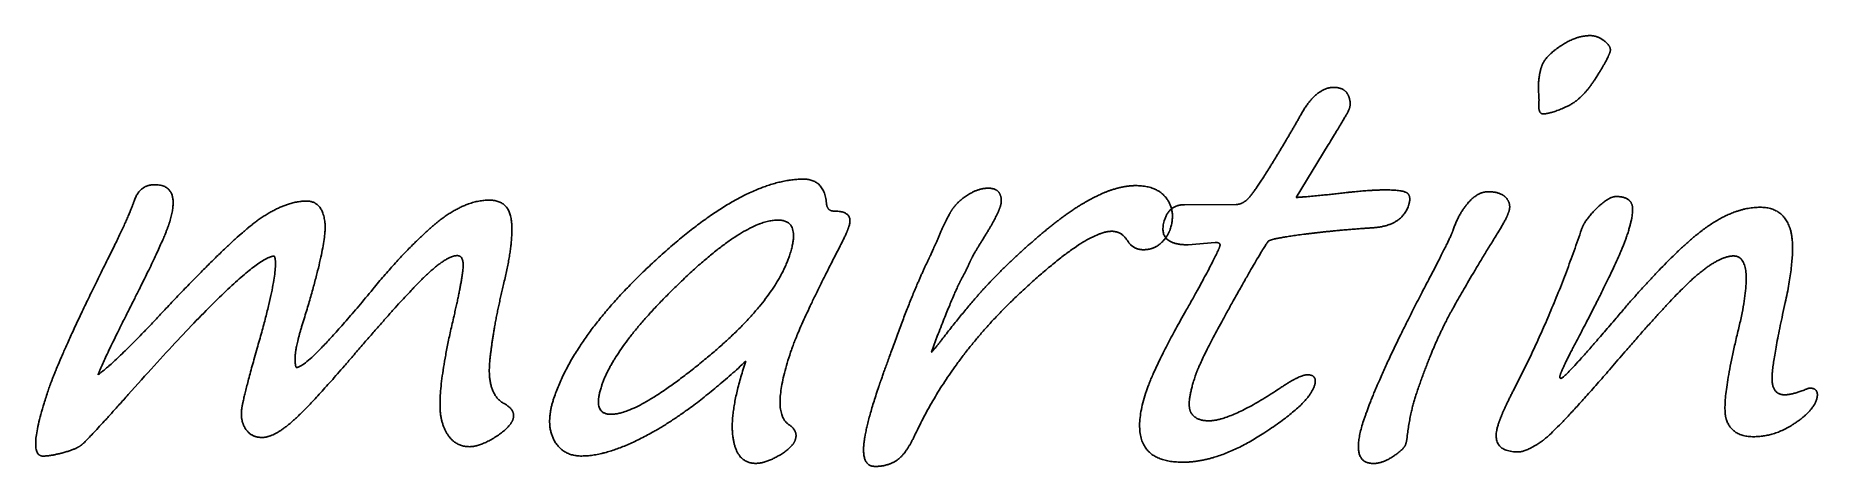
# Model space of a CAD drawing. Header units: millimetres. Extents: x -3.8 to 44.6, y 84.2 to 95.9.
import ezdxf

# ---------------------------------------------------------------- set-up
doc = ezdxf.new("R2010")
doc.units = ezdxf.units.MM
doc.layers.get('0').update_dxf_attribs({"linetype": 'CONTINUOUS'})

msp = doc.modelspace()

# ---------------------------------------------------------------- linework, layer by layer
for p, q in [((31.316, 92.963), (30.44, 91.528)), ((27.406, 91.332), (28.81, 91.338)), ((28.239, 90.306), (27.51, 90.242)), ((20.685, 87.755), (20.593, 87.502)), ((20.593, 87.502), (20.531, 87.318))]:
    msp.add_line(p, q)
for points in [[(37.626, 95.649), (38.045, 95.934), (38.44, 95.935)], [(38.44, 95.935), (38.638, 95.936), (38.832, 95.783)], [(37.116, 95.092), (37.207, 95.365), (37.626, 95.649)], [(38.978, 95.488), (38.902, 95.262), (38.554, 94.722)], [(38.832, 95.783), (39.026, 95.631), (38.978, 95.488)], [(37.041, 94.321), (37.006, 94.764), (37.116, 95.092)], [(30.585, 93.805), (30.989, 94.523), (31.466, 94.525)], [(31.466, 94.525), (31.759, 94.526), (31.854, 94.322)], [(38.554, 94.722), (38.206, 94.183), (37.779, 93.993)], [(31.854, 94.322), (31.949, 94.117), (31.889, 93.94)], [(37.16, 93.804), (37.017, 93.803), (37.045, 94.11)], [(37.045, 94.11), (37.05, 94.205), (37.041, 94.321)], [(37.779, 93.993), (37.351, 93.804), (37.16, 93.804)], [(29.718, 92.34), (30.178, 93.081), (30.585, 93.805)], [(31.889, 93.94), (31.857, 93.844), (31.316, 92.963)], [(29.106, 91.468), (29.259, 91.599), (29.718, 92.34)], [(-1.155, 91.426), (-1.004, 91.877), (-0.601, 91.878)], [(-0.601, 91.878), (0.155, 91.881), (-0.211, 90.789)], [(13.162, 89.945), (15.459, 92.022), (17.04, 92.028)], [(17.04, 92.028), (17.613, 92.031), (17.672, 91.376)], [(21.102, 91.219), (21.242, 91.424), (21.523, 91.603)], [(21.523, 91.603), (21.804, 91.781), (22.063, 91.782)], [(22.063, 91.782), (22.315, 91.783), (22.388, 91.623)], [(22.388, 91.623), (22.46, 91.463), (22.398, 91.279)], [(24.599, 91.335), (25.08, 91.623), (25.431, 91.737)], [(25.431, 91.737), (25.783, 91.851), (26.076, 91.852)], [(26.076, 91.852), (26.669, 91.854), (26.924, 91.497)], [(30.44, 91.528), (31.16, 91.585), (31.806, 91.663)], [(31.806, 91.663), (32.442, 91.734), (32.851, 91.735)], [(32.851, 91.735), (33.369, 91.737), (33.474, 91.642)], [(33.474, 91.642), (33.578, 91.547), (33.498, 91.308)], [(35.115, 91.379), (35.373, 91.684), (35.66, 91.685)], [(35.66, 91.685), (36.007, 91.686), (36.152, 91.52)], [(-1.843, 89.904), (-1.308, 90.969), (-1.155, 91.426)], [(2.225, 90.918), (2.944, 91.429), (3.53, 91.431)], [(3.53, 91.431), (3.973, 91.433), (4.037, 90.84)], [(7.09, 90.852), (7.834, 91.454), (8.495, 91.457)], [(8.495, 91.457), (9.047, 91.459), (9.108, 90.89)], [(17.672, 91.376), (17.688, 91.158), (17.878, 91.159)], [(17.878, 91.159), (18.424, 91.161), (18.282, 90.738)], [(20.737, 90.489), (20.961, 91.014), (21.102, 91.219)], [(22.398, 91.279), (22.309, 91.013), (22.01, 90.528)], [(23.465, 90.492), (24.118, 91.047), (24.599, 91.335)], [(26.871, 90.935), (27.004, 91.331), (27.406, 91.332)], [(26.924, 91.497), (27.178, 91.141), (27.018, 90.663)], [(28.81, 91.338), (28.953, 91.338), (29.106, 91.468)], [(33.498, 91.308), (33.312, 90.755), (32.526, 90.705)], [(34.712, 90.645), (34.856, 91.075), (35.115, 91.379)], [(36.228, 91.148), (36.16, 90.944), (35.952, 90.609)], [(36.152, 91.52), (36.297, 91.353), (36.228, 91.148)], [(38.202, 90.658), (38.289, 90.918), (38.617, 91.236)], [(38.617, 91.236), (38.945, 91.554), (39.142, 91.555)], [(39.142, 91.555), (39.497, 91.556), (39.574, 91.338)], [(39.574, 91.338), (39.65, 91.121), (39.428, 90.459)], [(41.417, 90.582), (42.284, 91.26), (43.054, 91.263)], [(43.054, 91.263), (43.668, 91.266), (43.865, 90.707)], [(-0.211, 90.789), (-0.383, 90.277), (-1.137, 88.782)], [(-0.29, 88.505), (1.505, 90.407), (2.225, 90.918)], [(4.037, 90.84), (4.1, 90.247), (3.403, 88.008)], [(5.387, 89.093), (6.347, 90.249), (7.09, 90.852)], [(9.108, 90.89), (9.169, 90.321), (8.903, 89.202)], [(16.353, 90.915), (15.453, 90.911), (13.694, 89.217)], [(16.666, 89.941), (16.994, 90.917), (16.353, 90.915)], [(18.282, 90.738), (18.211, 90.526), (18.019, 90.158)], [(25.427, 90.609), (24.718, 90.606), (22.887, 88.881)], [(25.854, 90.358), (25.693, 90.61), (25.427, 90.609)], [(27.018, 90.663), (26.947, 90.451), (26.757, 90.28)], [(27.51, 90.242), (26.637, 90.239), (26.871, 90.935)], [(32.526, 90.705), (31.517, 90.639), (30.649, 90.527)], [(34.143, 89.477), (34.638, 90.426), (34.712, 90.645)], [(35.952, 90.609), (34.836, 88.805), (34.452, 88.026)], [(36.368, 86.309), (37.434, 88.372), (38.202, 90.658)], [(43.865, 90.707), (44.062, 90.149), (43.743, 88.669)], [(18.019, 90.158), (16.975, 88.143), (16.698, 87.317)], [(20.465, 89.881), (20.529, 90.011), (20.737, 90.489)], [(22.01, 90.528), (21.672, 89.988), (21.576, 89.783)], [(22.221, 89.332), (22.813, 89.938), (23.465, 90.492)], [(26.294, 90.108), (26.008, 90.107), (25.854, 90.358)], [(26.757, 90.28), (26.567, 90.109), (26.294, 90.108)], [(27.444, 88.442), (28.27, 89.911), (28.369, 90.204)], [(28.369, 90.204), (28.403, 90.307), (28.239, 90.306)], [(29.692, 90.343), (29.603, 90.271), (28.734, 88.716)], [(30.649, 90.527), (29.78, 90.414), (29.692, 90.343)], [(39.428, 90.459), (39.197, 89.769), (38.066, 87.618)], [(39.141, 88.242), (40.549, 89.904), (41.417, 90.582)], [(-3.491, 86.271), (-3.154, 87.274), (-1.843, 89.904)], [(2.661, 89.935), (2.022, 89.919), (-1.314, 86.163)], [(2.193, 87.424), (2.814, 89.581), (2.661, 89.935)], [(7.635, 89.947), (7.348, 89.946), (6.773, 89.398)], [(7.788, 89.573), (7.825, 89.948), (7.635, 89.947)], [(10.262, 86.072), (10.865, 87.867), (13.162, 89.945)], [(14.403, 87.151), (16.24, 88.672), (16.666, 89.941)], [(19.603, 87.798), (20.077, 89.089), (20.465, 89.881)], [(21.576, 89.783), (21.478, 89.551), (21.338, 89.298)], [(42.337, 89.938), (41.983, 89.937), (41.408, 89.471)], [(42.468, 87.934), (42.951, 89.94), (42.337, 89.938)], [(6.773, 89.398), (6.198, 88.851), (4.764, 87.175)], [(7.546, 88.304), (7.751, 89.198), (7.788, 89.573)], [(8.903, 89.202), (8.625, 88.07), (8.523, 87.128)], [(13.694, 89.217), (11.934, 87.523), (11.561, 86.411)], [(21.338, 89.298), (21.172, 89.004), (20.685, 87.755)], [(20.809, 87.66), (21.63, 88.726), (22.221, 89.332)], [(32.292, 85.502), (32.713, 86.758), (34.143, 89.477)], [(41.408, 89.471), (40.833, 89.005), (39.431, 87.384)], [(-1.137, 88.782), (-2.002, 87.074), (-2.133, 86.705)], [(3.264, 86.904), (3.584, 86.905), (5.387, 89.093)], [(22.887, 88.881), (21.056, 87.156), (20.089, 85.087)], [(28.734, 88.716), (27.865, 87.162), (27.71, 86.698)], [(43.743, 88.669), (43.368, 86.984), (43.383, 86.571)], [(-2.133, 86.705), (-1.573, 87.117), (-0.29, 88.505)], [(7.223, 85.412), (7.018, 86.08), (7.546, 88.304)], [(26.372, 86.264), (26.608, 86.967), (27.444, 88.442)], [(37.646, 86.607), (37.748, 86.607), (39.141, 88.242)], [(3.403, 88.008), (3.229, 87.449), (3.226, 87.176)], [(19.095, 86.385), (19.203, 86.706), (19.603, 87.798)], [(34.452, 88.026), (34.069, 87.248), (33.709, 86.176)], [(42.144, 85.476), (41.981, 85.935), (42.468, 87.934)], [(1.776, 85.797), (1.826, 86.128), (2.193, 87.424)], [(16.698, 87.317), (16.144, 85.665), (16.661, 85.34)], [(20.531, 87.318), (20.641, 87.441), (20.809, 87.66)], [(39.431, 87.384), (37.572, 85.209), (37.14, 84.908)], [(38.066, 87.618), (37.692, 86.907), (37.628, 86.716)], [(4.764, 87.175), (3.645, 85.869), (3.149, 85.434)], [(3.226, 87.176), (3.223, 86.903), (3.264, 86.904)], [(8.523, 87.128), (8.422, 86.187), (8.905, 85.923)], [(11.815, 85.628), (12.565, 85.631), (14.403, 87.151)], [(15.48, 87.074), (14.095, 85.787), (12.945, 85.141)], [(15.129, 85.014), (15.031, 85.736), (15.48, 87.074)], [(-3.632, 84.491), (-4.088, 84.489), (-3.491, 86.271)], [(11.561, 86.411), (11.297, 85.626), (11.815, 85.628)], [(18.682, 84.707), (18.699, 85.205), (19.095, 86.385)], [(27.369, 84.325), (25.72, 84.318), (26.372, 86.264)], [(27.71, 86.698), (27.458, 85.947), (27.572, 85.699)], [(28.081, 85.452), (28.667, 85.454), (30.006, 86.339)], [(30.935, 86.39), (30.77, 85.899), (29.564, 85.114)], [(30.006, 86.339), (30.529, 86.702), (30.748, 86.703)], [(30.748, 86.703), (31.041, 86.704), (30.935, 86.39)], [(35.947, 85.38), (36.057, 85.708), (36.368, 86.309)], [(37.628, 86.716), (37.591, 86.607), (37.646, 86.607)], [(43.383, 86.571), (43.398, 86.159), (43.732, 86.16)], [(43.732, 86.16), (43.943, 86.161), (44.314, 86.312)], [(44.314, 86.312), (44.377, 86.34), (44.405, 86.34)], [(44.405, 86.34), (44.698, 86.341), (44.583, 86)], [(-1.314, 86.163), (-2.44, 84.898), (-2.594, 84.785)], [(1.879, 85.232), (1.726, 85.466), (1.776, 85.797)], [(8.905, 85.923), (9.232, 85.741), (9.15, 85.495)], [(10.262, 84.933), (10.029, 85.376), (10.262, 86.072)], [(33.709, 86.176), (33.535, 85.657), (33.461, 85.009)], [(44.583, 86), (44.482, 85.7), (43.967, 85.36)], [(3.149, 85.434), (2.652, 84.999), (2.325, 84.998)], [(7.973, 84.747), (7.428, 84.745), (7.223, 85.412)], [(9.15, 85.495), (9.069, 85.256), (8.658, 85.002)], [(16.661, 85.34), (16.906, 85.177), (16.826, 84.938)], [(27.572, 85.699), (27.686, 85.451), (28.081, 85.452)], [(32.545, 84.29), (31.884, 84.288), (32.292, 85.502)], [(36.491, 84.605), (35.686, 84.602), (35.947, 85.38)], [(42.886, 85.019), (42.306, 85.016), (42.144, 85.476)], [(43.967, 85.36), (43.451, 85.021), (42.886, 85.019)], [(-2.594, 84.785), (-2.747, 84.672), (-3.087, 84.582)], [(2.325, 84.998), (2.032, 84.997), (1.879, 85.232)], [(8.658, 85.002), (8.246, 84.748), (7.973, 84.747)], [(11.019, 84.493), (10.494, 84.491), (10.262, 84.933)], [(12.945, 85.141), (11.796, 84.496), (11.019, 84.493)], [(15.752, 84.293), (15.227, 84.291), (15.129, 85.014)], [(16.826, 84.938), (16.755, 84.727), (16.39, 84.511)], [(20.089, 85.087), (19.842, 84.555), (19.594, 84.383)], [(29.564, 85.114), (28.358, 84.328), (27.369, 84.325)], [(33.419, 84.805), (33.378, 84.682), (33.088, 84.486)], [(33.461, 85.009), (33.447, 84.887), (33.419, 84.805)], [(37.14, 84.908), (36.709, 84.606), (36.491, 84.605)], [(-3.087, 84.582), (-3.427, 84.492), (-3.632, 84.491)], [(16.39, 84.511), (16.024, 84.294), (15.752, 84.293)], [(18.998, 84.21), (18.664, 84.209), (18.682, 84.707)], [(19.594, 84.383), (19.346, 84.212), (18.998, 84.21)], [(33.088, 84.486), (32.797, 84.291), (32.545, 84.29)]]:
    msp.add_open_spline(points, degree=2)

doc.saveas('drawing.dxf')
